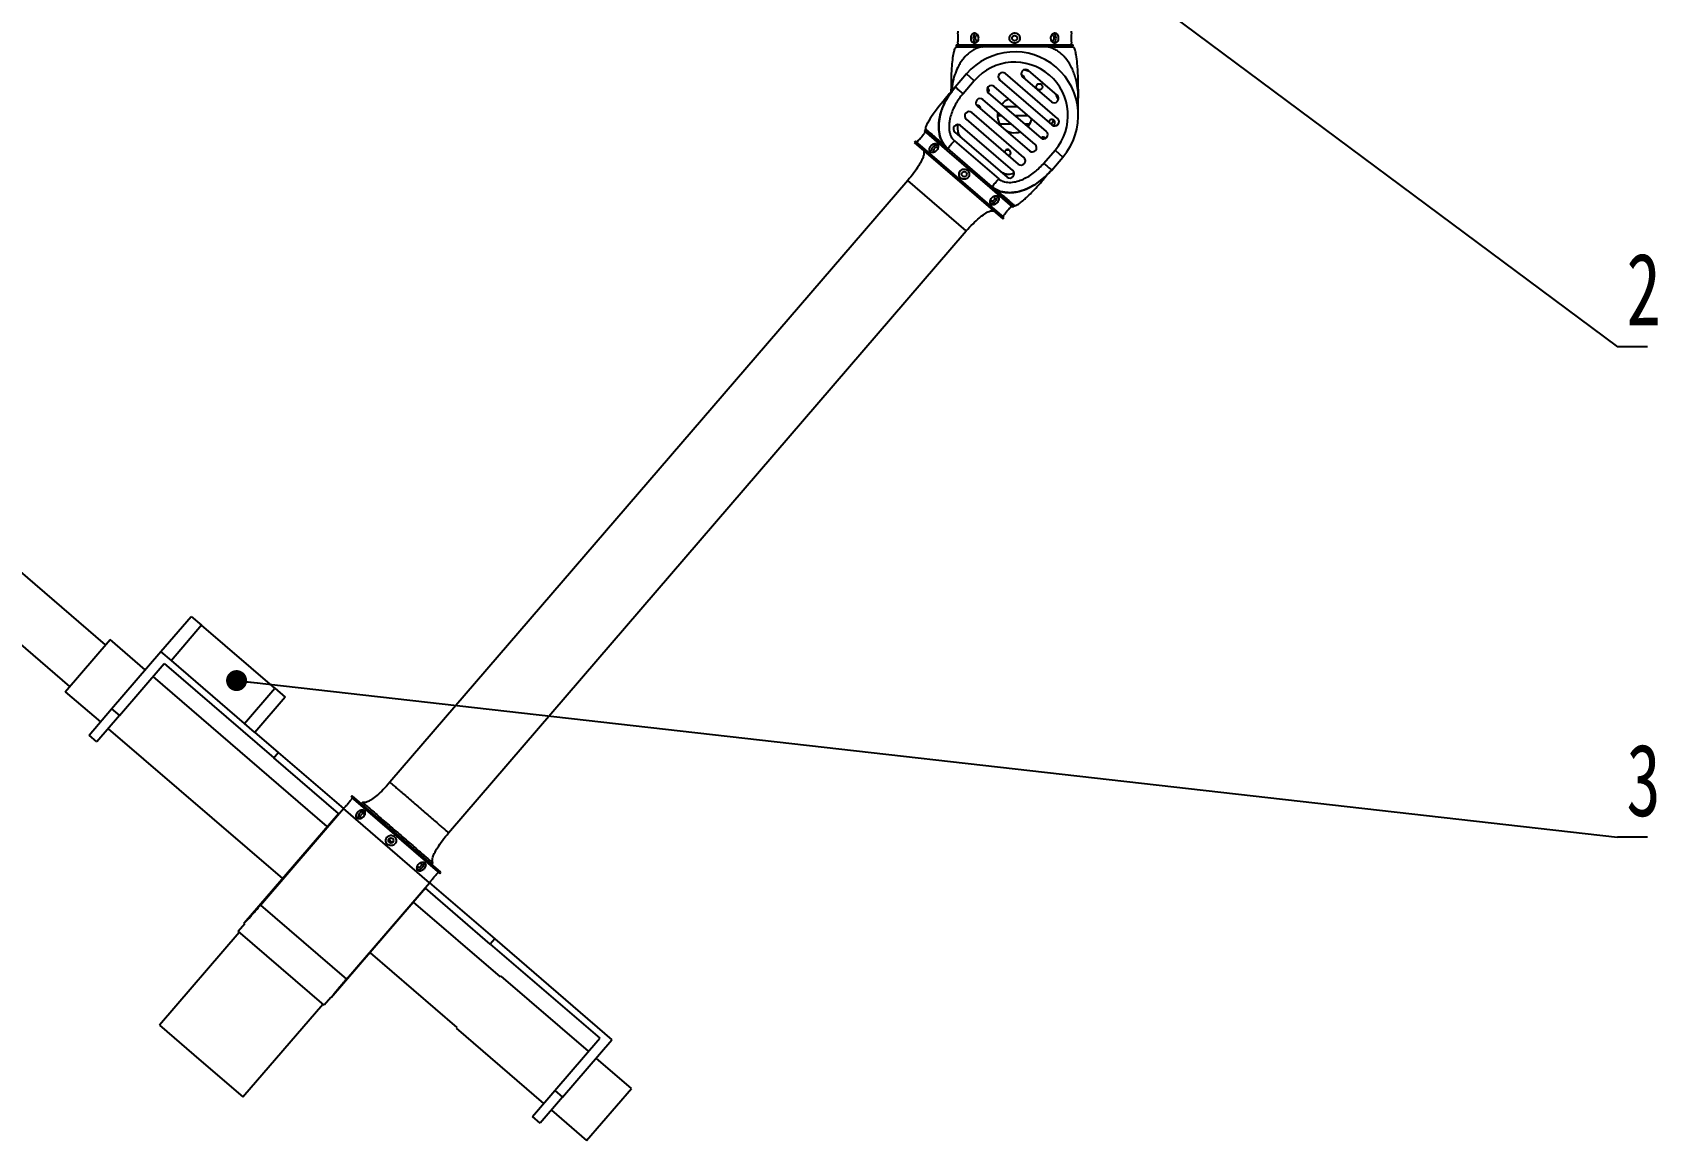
# Model space of a CAD drawing. Header units: millimetres. Extents: x 0 to 297, y 0 to 210.
# Drawn here: x 111 to 189.7, y 81.3 to 135 of the extents above; entities that cross this region are included whole.
import ezdxf

# ---------------------------------------------------------------- set-up
doc = ezdxf.new("R2010")
doc.units = ezdxf.units.MM
doc.layers.add('图框', color=7, linetype='Continuous')
doc.styles.add('SLDTEXTSTYLE5', font='TXT', dxfattribs={"width": 0.7})
doc.dimstyles.new('SLDDIMSTYLE0', dxfattribs={"dimtxt": 0.18, "dimasz": 1.016, "dimexe": 0, "dimexo": 0.0625, "dimgap": 0, "dimtad": 0, "dimtih": 1, "dimtoh": 1, "dimdec": 0, "dimrnd": 1e-09, "dimzin": 0, "dimdsep": 46, "dimtxsty": 'Standard', "dimblk1": 'DOT', "dimblk2": 'DOT', "dimsah": 1, "dimcen": 0.09, "dimadec": 0, "dimazin": 0, "dimtfac": 1.016, "dimtdec": 0, "dimtofl": 0, "dimtmove": 0, "dimatfit": 3, "dimldrblk": 'DOT', "dimfxl": 1, "dimfrac": 2, "dimtolj": 1, "dimtzin": 0, "dimarcsym": 0})

# ---------------------------------------------------------------- blocks, each defined once
blk = doc.blocks.new('SW_NOTE_0_1')
at = {"layer": '图框', "color": 0}
blk.add_line((1.459, 0), (0, 0), dxfattribs=at)
at = {"layer": '图框', "color": 0, "insert": (0.434, 4.546), "char_height": 3.5, "attachment_point": 1, "style": 'SLDTEXTSTYLE5'}
blk.add_mtext('2', dxfattribs=at)
blk = doc.blocks.new('_Dot')
at = {"color": 0, "linetype": 'ByBlock', "lineweight": -2}
blk.add_line((-0.5, 0), (-1, 0), dxfattribs=at)
at = {"color": 0, "linetype": 'ByBlock', "const_width": 0.5}
blk.add_lwpolyline([(-0.25, 0, 1), (0.25, 0, 1)], format="xyb", close=True, dxfattribs=at)
blk = doc.blocks.new('SW_NOTE_0_2')
at = {"layer": '图框', "color": 0}
blk.add_line((1.459, 0), (0, 0), dxfattribs=at)
at = {"layer": '图框', "color": 0, "insert": (0.434, 4.525), "char_height": 3.5, "attachment_point": 1, "style": 'SLDTEXTSTYLE5'}
blk.add_mtext('3', dxfattribs=at)

msp = doc.modelspace()

# ---------------------------------------------------------------- linework, layer by layer
at = {"color": 7, "linetype": 'Continuous', "lineweight": 25}
for p, q in [((155.817, 135.045), (155.817, 134.958)), ((161.317, 134.958), (161.317, 135.045)), ((155.73, 134.275), (155.714, 134.276)), ((155.733, 134.331), (155.733, 134.331)), ((155.734, 134.378), (155.734, 134.331)), ((155.734, 134.378), (157.191, 134.378)), ((155.817, 134.462), (155.817, 134.378)), ((157.043, 134.368), (157.191, 134.378)), ((159.984, 134.295), (157.15, 134.295)), ((157.191, 134.378), (159.943, 134.378)), ((159.943, 134.378), (160.092, 134.368)), ((159.943, 134.378), (161.4, 134.378)), ((161.317, 134.378), (161.317, 134.461)), ((161.4, 134.331), (161.4, 134.378)), ((161.402, 134.331), (161.402, 134.331)), ((161.421, 134.276), (161.402, 134.275)), ((160.621, 131.943), (159.231, 133.139)), ((155.399, 132.007), (155.686, 132.341)), ((156.23, 132.973), (155.686, 132.341)), ((156.23, 132.973), (155.686, 132.341)), ((156.609, 132.647), (156.065, 132.015)), ((156.609, 132.647), (156.23, 132.973)), ((160.102, 130.19), (157.576, 132.364)), ((157.847, 132.68), (160.374, 130.506)), ((160.646, 130.822), (158.119, 132.996)), ((158.959, 132.823), (160.349, 131.627)), ((159.559, 129.559), (157.032, 131.733)), ((157.317, 132.211), (157.231, 132.211)), ((157.304, 132.049), (159.83, 129.874)), ((159.818, 132.211), (159.708, 132.211)), ((161.65, 130.961), (161.65, 131.795)), ((156.217, 130.785), (158.743, 128.611)), ((159.015, 128.927), (156.488, 131.101)), ((156.76, 131.417), (159.287, 129.243)), ((157.734, 130.961), (157.928, 130.961)), ((158.722, 131.378), (158.083, 131.378)), ((158.567, 130.961), (159.206, 130.961)), ((154.221, 130.255), (154.191, 130.22)), ((155.295, 129.269), (154.191, 130.22)), ((154.254, 130.165), (154.2, 130.102)), ((154.221, 130.256), (154.22, 130.256)), ((155.673, 130.154), (158.2, 127.979)), ((158.472, 128.295), (155.945, 130.469)), ((158.413, 130.545), (157.845, 130.545)), ((159.289, 130.545), (159.051, 130.545)), ((153.756, 129.714), (153.702, 129.651)), ((153.702, 129.651), (157.997, 125.955)), ((158.051, 126.018), (153.756, 129.714)), ((153.876, 129.726), (153.819, 129.66)), ((155.295, 129.269), (155.189, 129.374)), ((157.382, 127.474), (155.295, 129.269)), ((155.319, 129.359), (157.467, 127.511)), ((155.319, 129.359), (157.467, 127.511)), ((155.645, 129.738), (157.793, 127.89)), ((158.16, 129.295), (158.292, 129.295)), ((159.982, 128.645), (160.525, 129.276)), ((160.525, 129.276), (160.904, 128.95)), ((160.361, 128.319), (160.904, 128.95)), ((160.361, 128.319), (160.904, 128.95)), ((153.383, 127.812), (128.296, 98.658)), ((156.225, 125.366), (153.383, 127.812)), ((157.501, 127.385), (157.382, 127.474)), ((158.486, 126.524), (157.382, 127.474)), ((157.988, 126.073), (158.045, 126.138)), ((157.997, 125.955), (158.051, 126.018)), ((158.369, 126.515), (158.423, 126.578)), ((158.486, 126.524), (158.517, 126.559)), ((158.518, 126.558), (158.518, 126.559)), ((131.138, 96.212), (156.225, 125.366)), ((114.516, 105.323), (109.463, 109.671)), ((107.724, 107.65), (112.777, 103.301)), ((117.2, 104.992), (118.668, 106.698)), ((118.668, 106.698), (119.173, 106.263)), ((112.56, 103.049), (114.734, 105.575)), ((116.439, 104.108), (114.734, 105.575)), ((119.173, 106.263), (117.706, 104.557)), ((122.711, 103.219), (119.173, 106.263)), ((114.809, 102.213), (117.2, 104.992)), ((117.2, 104.992), (117.212, 104.982)), ((117.706, 104.557), (117.212, 104.982)), ((115.188, 101.887), (117.362, 104.413)), ((117.362, 104.413), (122.668, 99.848)), ((121.243, 101.513), (117.706, 104.557)), ((125.26, 96.518), (116.818, 103.782)), ((121.243, 101.513), (122.711, 103.219)), ((122.711, 103.219), (123.216, 102.784)), ((112.56, 103.049), (114.265, 101.581)), ((123.216, 102.784), (121.748, 101.079)), ((113.722, 100.95), (114.809, 102.213)), ((115.188, 101.887), (114.101, 100.623)), ((114.809, 102.213), (115.188, 101.887)), ((114.101, 100.623), (113.722, 100.95)), ((114.644, 101.255), (123.085, 93.991)), ((121.736, 101.089), (121.243, 101.513)), ((121.736, 101.089), (122.885, 100.1)), ((122.668, 99.848), (122.885, 100.1)), ((122.885, 100.1), (126.044, 97.382)), ((125.803, 97.149), (122.668, 99.848)), ((126.47, 98.005), (126.415, 97.942)), ((126.415, 97.942), (130.71, 94.246)), ((126.478, 97.888), (126.422, 97.822)), ((128.617, 96.157), (126.47, 98.005)), ((126.966, 97.688), (126.912, 97.625)), ((121.237, 91.843), (125.803, 97.149)), ((122.021, 92.708), (126.044, 97.382)), ((126.098, 97.446), (126.044, 97.382)), ((130.212, 93.795), (126.044, 97.382)), ((130.765, 94.309), (128.617, 96.157)), ((130.323, 94.69), (130.377, 94.753)), ((126.19, 89.121), (130.212, 93.795)), ((130.212, 93.795), (130.267, 93.858)), ((130.212, 93.795), (133.371, 91.077)), ((130.591, 94.235), (130.647, 94.3)), ((130.71, 94.246), (130.765, 94.309)), ((130.018, 93.523), (125.452, 88.217)), ((133.153, 90.824), (130.018, 93.523)), ((122.021, 92.708), (126.19, 89.121)), ((133.649, 89.229), (129.44, 92.851)), ((120.997, 91.39), (117.127, 86.893)), ((120.934, 91.445), (121.26, 91.824)), ((125.103, 87.857), (120.934, 91.445)), ((121.24, 91.842), (121.237, 91.843)), ((121.26, 91.824), (121.24, 91.842)), ((133.371, 91.077), (133.153, 90.824)), ((133.153, 90.824), (138.459, 86.259)), ((133.371, 91.077), (139.056, 86.185)), ((127.335, 90.404), (131.544, 86.782)), ((133.684, 89.269), (133.649, 89.229)), ((137.916, 85.627), (133.684, 89.269)), ((125.429, 88.236), (125.103, 87.857)), ((125.45, 88.219), (125.429, 88.236)), ((125.452, 88.217), (125.45, 88.219)), ((121.17, 83.414), (125.04, 87.912)), ((117.127, 86.893), (119.148, 85.154)), ((131.544, 86.782), (131.509, 86.742)), ((131.509, 86.742), (135.741, 83.1)), ((136.285, 83.732), (138.459, 86.259)), ((136.664, 83.406), (139.056, 86.185)), ((119.148, 85.154), (121.17, 83.414)), ((140, 83.833), (138.295, 85.301)), ((135.198, 82.469), (136.285, 83.732)), ((136.285, 83.732), (136.664, 83.406)), ((137.826, 81.307), (140, 83.833)), ((136.664, 83.406), (135.577, 82.143)), ((136.12, 82.774), (137.826, 81.307)), ((135.577, 82.143), (135.198, 82.469))]:
    msp.add_line(p, q, dxfattribs=at)
at = {"color": 7, "linetype": 'Continuous', "lineweight": 25, "flags": 128}
for points in [[(156.789, 134.816), (156.774, 134.827), (156.74, 134.836), (156.707, 134.827), (156.678, 134.8), (156.659, 134.759), (156.652, 134.711), (156.659, 134.664), (156.678, 134.623), (156.707, 134.596), (156.74, 134.586), (156.774, 134.596), (156.788, 134.606)], [(160.482, 134.711), (160.475, 134.759), (160.456, 134.8), (160.428, 134.827), (160.394, 134.836), (160.36, 134.827), (160.343, 134.814)], [(160.346, 134.606), (160.36, 134.596), (160.394, 134.586), (160.428, 134.596), (160.456, 134.623), (160.475, 134.664), (160.482, 134.711)], [(159.282, 133.095), (159.226, 133.113), (159.005, 133.168)], [(160.684, 131.724), (160.596, 131.934), (160.57, 131.986)], [(159.386, 130.807), (159.322, 130.609), (159.199, 130.418)], [(160.482, 130.523), (160.436, 130.487), (160.415, 130.478)], [(154.669, 129.368), (154.643, 129.328), (154.631, 129.284), (154.636, 129.245), (154.655, 129.216), (154.687, 129.201), (154.708, 129.2)], [(154.841, 129.359), (154.837, 129.376), (154.818, 129.405), (154.786, 129.42), (154.747, 129.418), (154.706, 129.4), (154.669, 129.368)], [(158.34, 129.062), (158.294, 129.026), (158.271, 129.017)], [(157.401, 126.881), (157.405, 126.862), (157.424, 126.833), (157.456, 126.818), (157.495, 126.82), (157.536, 126.838), (157.573, 126.87), (157.599, 126.911), (157.611, 126.954), (157.607, 126.993), (157.587, 127.022), (157.555, 127.037), (157.539, 127.038)], [(127.066, 97.08), (127.062, 97.098), (127.042, 97.128), (127.01, 97.142), (126.971, 97.141), (126.93, 97.122), (126.894, 97.09), (126.868, 97.05), (126.856, 97.007), (126.86, 96.967), (126.879, 96.938), (126.911, 96.923), (126.928, 96.922)], [(129.625, 94.601), (129.629, 94.584), (129.648, 94.555), (129.68, 94.54), (129.72, 94.542), (129.761, 94.56), (129.797, 94.592)], [(129.797, 94.592), (129.823, 94.633), (129.835, 94.676), (129.831, 94.715), (129.812, 94.745), (129.78, 94.759), (129.758, 94.76)]]:
    msp.add_lwpolyline(points, dxfattribs=at)
at = {"color": 7, "linetype": 'Continuous', "lineweight": 25}
for centre, radius in [((158.567, 134.711), 0.125), ((159.763, 132.351), 0.15), ((156.121, 128.119), 0.125), ((128.345, 95.841), 0.125)]:
    msp.add_circle(centre, radius, dxfattribs=at)
for centre, radius, start, end in [((156.841, 134.712), 0.284, 123.99746, 236.25882), ((160.325, 134.687), 0.247, 300.23351, 5.61651), ((160.322, 134.735), 0.25, 354.63277, 57.80539), ((164.061, 134.711), 2.755, 174.85861, 185.20581), ((158.567, 130.961), 3.083, 319.28726, 139.28726), ((158.567, 130.961), 3.083, 319.28726, 139.28726), ((158.567, 130.961), 2.583, 319.28726, 139.28726), ((159.095, 132.981), 0.208, 49.28726, 229.28726), ((157.44, 132.207), 0.208, 49.28726, 229.28726), ((157.177, 132.157), 0.15, 319.28726, 61.71254), ((157.983, 132.838), 0.208, 49.28726, 229.28726), ((158.908, 132.763), 0.15, 351.04684, 93.63655), ((156.896, 131.575), 0.208, 49.28726, 229.28726), ((158.567, 130.961), 0.833, 109.28726, 139.28726), ((160.485, 131.785), 0.208, 229.28726, 49.28726), ((156.353, 130.943), 0.208, 49.28726, 229.28726), ((156.766, 131.302), 0.15, 353.03625, 103.48161), ((156.9, 131.586), 0.208, 220.75326, 268.52531), ((158.567, 130.961), 0.833, 169.28726, 289.28726), ((160.368, 130.621), 0.15, 319.28726, 173.03625), ((160.234, 130.753), 0.208, 291.89069, 359.51584), ((160.51, 130.664), 0.208, 229.28726, 49.28726), ((155.809, 130.312), 0.208, 49.28726, 229.28726), ((159.966, 130.032), 0.208, 229.28726, 49.28726), ((154.776, 129.246), 0.25, 133.92003, 197.09265), ((154.804, 129.284), 0.247, 79.52077, 144.90377), ((158.226, 129.16), 0.15, 319.28726, 171.04684), ((159.423, 129.401), 0.208, 229.28726, 49.28726), ((159.957, 129.766), 0.15, 36.86198, 139.03216), ((158.879, 128.769), 0.208, 229.28726, 49.28726), ((158.336, 128.137), 0.208, 229.28726, 49.28726), ((157.43, 126.993), 0.284, 263.28472, 15.54608), ((127.037, 96.968), 0.284, 83.28472, 195.54608), ((129.662, 94.676), 0.247, 259.52077, 324.90377), ((129.691, 94.714), 0.25, 313.92003, 17.09265)]:
    msp.add_arc(centre, radius, start, end, dxfattribs=at)
for points, knots in [([(155.828, 134.711), (155.828, 134.74), (155.828, 134.796), (155.824, 134.871), (155.82, 134.927), (155.817, 134.958), (155.817, 134.958), (155.817, 134.958)], [0, 0, 0, 0, 0.214234, 0.428446, 0.643215, 0.858351, 1, 1, 1, 1]), ([(155.817, 134.462), (155.817, 134.462), (155.817, 134.457), (155.818, 134.473), (155.821, 134.512), (155.825, 134.577), (155.828, 134.647), (155.828, 134.693), (155.828, 134.711)], [0, 0, 0, 0, 0.002759, 0.216631, 0.430489, 0.645107, 0.860084, 1, 1, 1, 1]), ([(156.807, 134.711), (156.805, 134.74), (156.801, 134.796), (156.768, 134.87), (156.721, 134.927), (156.663, 134.96), (156.602, 134.965), (156.545, 134.941), (156.499, 134.891), (156.467, 134.822), (156.452, 134.739), (156.455, 134.654), (156.476, 134.575), (156.514, 134.512), (156.564, 134.471), (156.623, 134.457), (156.683, 134.471), (156.739, 134.513), (156.781, 134.577), (156.804, 134.647), (156.806, 134.693), (156.807, 134.711)], [0, 0, 0, 0, 0.053537, 0.10707, 0.160741, 0.214504, 0.268116, 0.321571, 0.375106, 0.428834, 0.482568, 0.53611, 0.589561, 0.643165, 0.696926, 0.750605, 0.804091, 0.857574, 0.911247, 0.965009, 1, 1, 1, 1]), ([(158.817, 134.711), (158.814, 134.74), (158.809, 134.796), (158.766, 134.87), (158.703, 134.927), (158.624, 134.96), (158.538, 134.965), (158.456, 134.941), (158.387, 134.891), (158.337, 134.822), (158.314, 134.739), (158.319, 134.654), (158.352, 134.575), (158.409, 134.512), (158.484, 134.471), (158.568, 134.457), (158.652, 134.471), (158.727, 134.513), (158.783, 134.577), (158.813, 134.647), (158.816, 134.693), (158.817, 134.711)], [0, 0, 0, 0, 0.053537, 0.10707, 0.160741, 0.214504, 0.268116, 0.321571, 0.375106, 0.428834, 0.482568, 0.53611, 0.589561, 0.643165, 0.696926, 0.750605, 0.804091, 0.857574, 0.911247, 0.965009, 1, 1, 1, 1]), ([(160.68, 134.711), (160.679, 134.74), (160.675, 134.796), (160.647, 134.87), (160.605, 134.927), (160.551, 134.96), (160.491, 134.965), (160.432, 134.941), (160.38, 134.891), (160.342, 134.822), (160.324, 134.739), (160.328, 134.654), (160.353, 134.575), (160.397, 134.512), (160.452, 134.471), (160.513, 134.457), (160.571, 134.471), (160.621, 134.513), (160.658, 134.577), (160.678, 134.647), (160.68, 134.693), (160.68, 134.711)], [0, 0, 0, 0, 0.053537, 0.10707, 0.160741, 0.214504, 0.268116, 0.321571, 0.375106, 0.428834, 0.482568, 0.53611, 0.589561, 0.643165, 0.696926, 0.750605, 0.804091, 0.857574, 0.911247, 0.965009, 1, 1, 1, 1]), ([(155.719, 134.283), (155.705, 134.264), (155.655, 134.198), (155.606, 134.016), (155.553, 133.732), (155.515, 133.331), (155.488, 132.823), (155.485, 132.443), (155.484, 132.235)], [0, 0, 0, 0, 0.0335329, 0.1199207, 0.2649361, 0.4529151, 0.6995241, 1, 1, 1, 1]), ([(157.15, 134.295), (157.016, 134.281), (156.812, 134.261), (156.561, 134.14), (156.333, 133.987), (156.136, 133.791), (155.972, 133.569), (155.828, 133.331), (155.686, 133.013), (155.55, 132.582), (155.529, 132.267), (155.517, 132.093)], [0, 0, 0, 0, 0.13343, 0.202703, 0.276041, 0.407913, 0.477886, 0.551422, 0.685403, 0.826095, 1, 1, 1, 1]), ([(157.01, 134.286), (156.846, 134.282), (156.555, 134.274), (156.219, 134.273), (155.979, 134.273), (155.805, 134.274), (155.755, 134.275), (155.73, 134.275)], [0, 0, 0, 0, 0.244829, 0.431562, 0.623319, 0.809074, 1, 1, 1, 1]), ([(155.735, 134.331), (155.738, 134.331), (155.746, 134.331), (155.833, 134.334), (156.001, 134.338), (156.247, 134.343), (156.582, 134.35), (156.878, 134.362), (157.043, 134.368)], [0, 0, 0, 0, 0.112562, 0.278378, 0.449003, 0.614817, 0.785439, 1, 1, 1, 1]), ([(157.01, 134.286), (157.015, 134.289), (157.024, 134.293), (157.035, 134.312), (157.042, 134.336), (157.043, 134.357), (157.043, 134.368), (157.043, 134.368)], [0, 0, 0, 0, 0.239063, 0.478123, 0.717259, 0.982349, 1, 1, 1, 1]), ([(161.65, 131.795), (161.646, 131.933), (161.638, 132.206), (161.574, 132.57), (161.489, 132.881), (161.394, 133.14), (161.253, 133.431), (161.087, 133.683), (160.901, 133.887), (160.749, 134.022), (160.58, 134.135), (160.329, 134.258), (160.123, 134.28), (159.984, 134.295)], [0, 0, 0, 0, 0.125251, 0.248602, 0.334721, 0.417798, 0.498535, 0.628852, 0.689856, 0.748951, 0.813023, 0.874513, 1, 1, 1, 1]), ([(160.124, 134.286), (160.119, 134.289), (160.11, 134.293), (160.099, 134.312), (160.092, 134.336), (160.091, 134.357), (160.092, 134.368), (160.092, 134.368)], [0, 0, 0, 0, 0.239066, 0.478129, 0.717267, 0.98235, 1, 1, 1, 1]), ([(160.092, 134.368), (160.251, 134.362), (160.538, 134.35), (160.872, 134.343), (161.12, 134.338), (161.295, 134.335), (161.387, 134.332), (161.396, 134.331), (161.4, 134.331)], [0, 0, 0, 0, 0.207387, 0.373203, 0.543832, 0.709645, 0.880267, 1, 1, 1, 1]), ([(161.402, 134.275), (161.377, 134.275), (161.325, 134.274), (161.15, 134.273), (160.905, 134.273), (160.572, 134.274), (160.283, 134.282), (160.124, 134.286)], [0, 0, 0, 0, 0.187263, 0.379719, 0.56797, 0.761366, 1, 1, 1, 1]), ([(161.65, 132.235), (161.646, 132.655), (161.639, 133.21), (161.566, 133.841), (161.512, 134.082), (161.467, 134.214), (161.431, 134.262), (161.415, 134.283)], [0, 0, 0, 0, 0.60535, 0.800959, 0.913789, 0.962218, 1, 1, 1, 1]), ([(155.319, 129.359), (155.226, 129.457), (155.084, 129.605), (154.973, 129.861), (154.9, 130.126), (154.879, 130.404), (154.899, 130.678), (154.946, 130.952), (155.045, 131.287), (155.268, 131.791), (155.52, 132.122), (155.686, 132.341)], [0, 0, 0, 0, 0.121448, 0.184506, 0.251272, 0.371118, 0.434707, 0.501532, 0.623388, 0.751344, 1, 1, 1, 1]), ([(155.686, 132.341), (155.6, 132.233), (155.427, 132.02), (155.238, 131.702), (155.099, 131.411), (155.004, 131.153), (154.92, 130.84), (154.881, 130.541), (154.889, 130.265), (154.929, 129.994), (155.035, 129.659), (155.226, 129.457), (155.319, 129.359)], [0, 0, 0, 0, 0.125477, 0.249048, 0.335192, 0.418292, 0.499051, 0.629385, 0.690397, 0.749502, 0.878719, 1, 1, 1, 1]), ([(155.399, 132.007), (155.13, 131.687), (154.751, 131.233), (154.384, 130.69), (154.274, 130.458), (154.243, 130.36), (154.243, 130.319), (154.242, 130.301)], [0, 0, 0, 0, 0.603979, 0.853386, 0.941657, 0.974551, 1, 1, 1, 1]), ([(156.065, 132.015), (155.999, 131.933), (155.867, 131.771), (155.699, 131.502), (155.559, 131.22), (155.464, 130.952), (155.409, 130.711), (155.385, 130.503), (155.387, 130.313), (155.412, 130.143), (155.461, 129.99), (155.533, 129.849), (155.609, 129.774), (155.645, 129.738)], [0, 0, 0, 0, 0.125468, 0.249222, 0.377063, 0.499151, 0.587748, 0.670436, 0.748415, 0.813576, 0.874081, 0.938728, 1, 1, 1, 1]), ([(155.484, 132.044), (155.484, 132.049), (155.484, 132.097), (155.484, 132.202), (155.484, 132.224), (155.484, 132.235)], [0, 0, 0, 0, 0.04827, 0.537171, 1, 1, 1, 1]), ([(161.65, 132.235), (161.65, 132.233), (161.65, 132.229), (161.65, 132.198), (161.65, 132.162), (161.65, 132.129), (161.65, 132.102), (161.65, 132.062), (161.65, 132.026), (161.65, 131.999), (161.65, 131.991), (161.65, 131.988), (161.65, 131.987), (161.65, 131.987), (161.65, 131.987), (161.65, 131.987), (161.65, 131.987), (161.65, 131.987), (161.65, 131.987), (161.65, 131.987), (161.65, 131.987), (161.65, 131.948), (161.65, 131.881), (161.65, 131.809), (161.65, 131.8), (161.65, 131.795)], [0, 0, 0, 0, 0.083219, 0.165177, 0.251586, 0.286847, 0.328642, 0.376978, 0.465322, 0.490294, 0.49798, 0.500887, 0.501848, 0.502209, 0.502356, 0.502418, 0.502445, 0.502457, 0.502462, 0.502464, 0.502465, 0.502466, 0.676913, 0.837296, 1, 1, 1, 1]), ([(153.876, 129.725), (153.875, 129.725), (153.873, 129.722), (153.889, 129.739), (153.923, 129.772), (153.972, 129.823), (154.027, 129.884), (154.083, 129.949), (154.132, 130.011), (154.17, 130.061), (154.195, 130.096), (154.198, 130.1), (154.2, 130.102)], [0, 0, 0, 0, 0.036426, 0.143334, 0.250401, 0.357854, 0.46532, 0.572401, 0.679301, 0.786506, 0.894025, 1, 1, 1, 1]), ([(155.189, 129.374), (155.073, 129.482), (154.865, 129.677), (154.616, 129.899), (154.433, 130.064), (154.3, 130.183), (154.239, 130.24), (154.217, 130.259), (154.222, 130.255), (154.223, 130.254)], [0, 0, 0, 0, 0.206172, 0.371169, 0.540904, 0.70669, 0.877282, 0.990206, 1, 1, 1, 1]), ([(154.243, 130.31), (154.242, 130.311), (154.238, 130.315), (154.259, 130.298), (154.319, 130.246), (154.451, 130.135), (154.637, 129.974), (154.889, 129.757), (155.101, 129.564), (155.218, 129.457)], [0, 0, 0, 0, 0.010007, 0.122112, 0.287056, 0.456569, 0.621558, 0.79102, 1, 1, 1, 1]), ([(155.801, 130.518), (155.797, 130.422), (155.789, 130.25), (155.86, 130.024), (155.95, 129.924), (155.989, 129.882)], [0, 0, 0, 0, 0.416308, 0.750411, 1, 1, 1, 1]), ([(154.144, 129.271), (154.149, 129.262), (154.16, 129.242), (154.173, 129.19), (154.172, 129.103), (154.14, 128.97), (154.06, 128.772), (153.908, 128.502), (153.677, 128.165), (153.485, 127.935), (153.383, 127.812)], [0, 0, 0, 0, 0.018236, 0.0392881, 0.0938146, 0.1714741, 0.2782406, 0.4708133, 0.7170412, 1, 1, 1, 1]), ([(154.519, 129.497), (154.502, 129.475), (154.468, 129.43), (154.441, 129.355), (154.435, 129.285), (154.455, 129.225), (154.497, 129.182), (154.558, 129.162), (154.63, 129.165), (154.704, 129.194), (154.771, 129.244), (154.824, 129.311), (154.856, 129.387), (154.865, 129.464), (154.849, 129.531), (154.813, 129.581), (154.759, 129.608), (154.693, 129.61), (154.624, 129.585), (154.563, 129.545), (154.532, 129.511), (154.519, 129.497)], [0, 0, 0, 0, 0.053537, 0.10707, 0.160741, 0.214504, 0.268116, 0.321571, 0.375106, 0.428834, 0.482568, 0.53611, 0.589561, 0.643165, 0.696926, 0.750605, 0.804091, 0.857574, 0.911247, 0.965009, 1, 1, 1, 1]), ([(155.189, 129.374), (155.19, 129.374), (155.197, 129.382), (155.21, 129.398), (155.221, 129.421), (155.224, 129.442), (155.22, 129.452), (155.218, 129.457)], [0, 0, 0, 0, 0.017651, 0.282739, 0.521876, 0.760936, 1, 1, 1, 1]), ([(155.932, 128.282), (155.915, 128.259), (155.883, 128.213), (155.867, 128.128), (155.878, 128.044), (155.916, 127.967), (155.978, 127.908), (156.056, 127.873), (156.14, 127.865), (156.223, 127.886), (156.295, 127.933), (156.347, 128.001), (156.373, 128.082), (156.371, 128.167), (156.341, 128.247), (156.287, 128.313), (156.213, 128.357), (156.13, 128.374), (156.045, 128.362), (155.977, 128.328), (155.944, 128.295), (155.932, 128.282)], [0, 0, 0, 0, 0.053537, 0.10707, 0.160741, 0.214504, 0.268116, 0.321571, 0.375106, 0.428834, 0.482568, 0.53611, 0.589561, 0.643165, 0.696926, 0.750605, 0.804091, 0.857574, 0.911247, 0.965009, 1, 1, 1, 1]), ([(157.793, 127.89), (157.834, 127.859), (157.92, 127.796), (158.07, 127.745), (158.228, 127.72), (158.434, 127.72), (158.695, 127.766), (158.989, 127.875), (159.271, 128.026), (159.617, 128.264), (159.837, 128.493), (159.982, 128.645)], [0, 0, 0, 0, 0.061289, 0.12598, 0.186487, 0.25171, 0.370284, 0.500908, 0.623027, 0.75096, 1, 1, 1, 1]), ([(160.361, 128.319), (160.267, 128.216), (160.081, 128.014), (159.794, 127.779), (159.527, 127.599), (159.287, 127.466), (158.991, 127.337), (158.701, 127.254), (158.427, 127.221), (158.224, 127.219), (158.022, 127.243), (157.753, 127.313), (157.582, 127.432), (157.467, 127.511)], [0, 0, 0, 0, 0.125879, 0.249836, 0.335617, 0.418381, 0.498821, 0.629083, 0.690065, 0.749143, 0.813159, 0.874611, 1, 1, 1, 1]), ([(157.467, 127.511), (157.521, 127.469), (157.631, 127.384), (157.82, 127.299), (158.021, 127.243), (158.29, 127.211), (158.564, 127.231), (158.833, 127.292), (159.097, 127.379), (159.413, 127.527), (159.879, 127.822), (160.169, 128.121), (160.361, 128.319)], [0, 0, 0, 0, 0.062163, 0.125479, 0.187034, 0.2512, 0.371029, 0.434611, 0.501431, 0.623171, 0.751017, 1, 1, 1, 1]), ([(157.884, 128.251), (157.939, 128.216), (158.05, 128.144), (158.284, 128.11), (158.446, 128.141), (158.542, 128.16)], [0, 0, 0, 0, 0.281376, 0.574226, 1, 1, 1, 1]), ([(158.559, 126.586), (158.585, 126.592), (158.694, 126.618), (158.857, 126.745), (159.046, 126.9), (159.242, 127.085), (159.466, 127.31), (159.753, 127.617), (159.959, 127.854), (160.074, 127.985)], [0, 0, 0, 0, 0.037781, 0.160404, 0.288984, 0.394485, 0.547489, 0.748597, 1, 1, 1, 1]), ([(157.455, 126.971), (157.438, 126.949), (157.405, 126.903), (157.381, 126.825), (157.38, 126.751), (157.403, 126.688), (157.446, 126.645), (157.504, 126.627), (157.571, 126.634), (157.641, 126.666), (157.706, 126.718), (157.759, 126.785), (157.795, 126.858), (157.808, 126.931), (157.796, 126.995), (157.761, 127.044), (157.706, 127.072), (157.637, 127.077), (157.563, 127.056), (157.5, 127.018), (157.468, 126.984), (157.455, 126.971)], [0, 0, 0, 0, 0.053537, 0.10707, 0.160741, 0.214504, 0.268116, 0.321571, 0.375106, 0.428834, 0.482568, 0.53611, 0.589561, 0.643165, 0.696926, 0.750605, 0.804091, 0.857574, 0.911247, 0.965009, 1, 1, 1, 1]), ([(157.501, 127.385), (157.501, 127.385), (157.508, 127.394), (157.522, 127.409), (157.543, 127.423), (157.563, 127.43), (157.573, 127.427), (157.579, 127.426)], [0, 0, 0, 0, 0.01765, 0.282735, 0.521873, 0.760935, 1, 1, 1, 1]), ([(158.516, 126.559), (158.516, 126.559), (158.519, 126.557), (158.507, 126.567), (158.467, 126.599), (158.35, 126.695), (158.177, 126.838), (157.914, 127.056), (157.657, 127.26), (157.501, 127.385)], [0, 0, 0, 0, 0.00304, 0.067224, 0.233065, 0.403714, 0.568497, 0.737993, 1, 1, 1, 1]), ([(157.579, 127.426), (157.733, 127.3), (157.983, 127.095), (158.242, 126.872), (158.41, 126.728), (158.523, 126.629), (158.56, 126.596), (158.572, 126.585), (158.569, 126.588), (158.569, 126.588)], [0, 0, 0, 0, 0.264962, 0.429563, 0.59858, 0.76347, 0.932932, 0.996624, 1, 1, 1, 1]), ([(156.225, 125.366), (156.332, 125.485), (156.531, 125.709), (156.83, 125.988), (157.074, 126.178), (157.258, 126.287), (157.384, 126.339), (157.471, 126.353), (157.524, 126.347), (157.545, 126.339), (157.555, 126.336)], [0, 0, 0, 0, 0.282959, 0.529187, 0.721759, 0.828526, 0.906185, 0.960712, 0.981764, 1, 1, 1, 1]), ([(158.369, 126.515), (158.367, 126.513), (158.363, 126.509), (158.332, 126.479), (158.288, 126.434), (158.234, 126.375), (158.178, 126.311), (158.126, 126.248), (158.083, 126.192), (158.055, 126.153), (158.042, 126.135), (158.044, 126.138), (158.044, 126.138)], [0, 0, 0, 0, 0.10707, 0.214129, 0.321464, 0.428984, 0.536202, 0.643103, 0.750165, 0.857616, 0.965077, 1, 1, 1, 1]), ([(128.296, 98.658), (128.189, 98.538), (127.989, 98.315), (127.691, 98.035), (127.447, 97.845), (127.262, 97.736), (127.137, 97.685), (127.05, 97.671), (126.997, 97.676), (126.976, 97.684), (126.966, 97.688)], [0, 0, 0, 0, 0.282959, 0.529187, 0.721759, 0.828526, 0.906185, 0.960712, 0.981764, 1, 1, 1, 1]), ([(126.27, 97.628), (126.288, 97.649), (126.324, 97.692), (126.37, 97.751), (126.404, 97.796), (126.422, 97.822), (126.422, 97.822), (126.422, 97.822)], [0, 0, 0, 0, 0.214234, 0.428446, 0.643215, 0.858351, 1, 1, 1, 1]), ([(126.098, 97.446), (126.098, 97.446), (126.095, 97.442), (126.107, 97.454), (126.134, 97.481), (126.18, 97.528), (126.227, 97.579), (126.258, 97.614), (126.27, 97.628)], [0, 0, 0, 0, 0.002759, 0.216631, 0.430489, 0.645107, 0.860084, 1, 1, 1, 1]), ([(127.012, 96.989), (127.028, 97.012), (127.062, 97.057), (127.085, 97.135), (127.086, 97.209), (127.064, 97.272), (127.021, 97.315), (126.963, 97.334), (126.895, 97.327), (126.825, 97.295), (126.76, 97.242), (126.707, 97.175), (126.672, 97.102), (126.659, 97.029), (126.67, 96.965), (126.706, 96.916), (126.761, 96.888), (126.83, 96.884), (126.904, 96.904), (126.967, 96.942), (126.999, 96.976), (127.012, 96.989)], [0, 0, 0, 0, 0.053537, 0.10707, 0.160741, 0.214504, 0.268116, 0.321571, 0.375106, 0.428834, 0.482568, 0.53611, 0.589561, 0.643165, 0.696926, 0.750605, 0.804091, 0.857574, 0.911247, 0.965009, 1, 1, 1, 1]), ([(128.535, 95.678), (128.551, 95.701), (128.584, 95.747), (128.6, 95.832), (128.589, 95.916), (128.55, 95.993), (128.489, 96.052), (128.411, 96.087), (128.326, 96.095), (128.243, 96.075), (128.172, 96.028), (128.12, 95.96), (128.093, 95.879), (128.095, 95.793), (128.125, 95.713), (128.18, 95.648), (128.253, 95.604), (128.337, 95.587), (128.421, 95.598), (128.49, 95.632), (128.522, 95.665), (128.535, 95.678)], [0, 0, 0, 0, 0.053537, 0.10707, 0.160741, 0.214504, 0.268116, 0.321571, 0.375106, 0.428834, 0.482568, 0.53611, 0.589561, 0.643165, 0.696926, 0.750605, 0.804091, 0.857574, 0.911247, 0.965009, 1, 1, 1, 1]), ([(130.377, 94.753), (130.372, 94.762), (130.361, 94.781), (130.348, 94.833), (130.349, 94.921), (130.381, 95.053), (130.461, 95.251), (130.613, 95.521), (130.844, 95.858), (131.036, 96.089), (131.138, 96.212)], [0, 0, 0, 0, 0.018236, 0.039288, 0.093815, 0.171474, 0.278241, 0.470813, 0.717041, 1, 1, 1, 1]), ([(128.285, 95.949), (128.283, 95.945), (128.274, 95.928), (128.273, 95.894), (128.283, 95.853), (128.307, 95.817), (128.341, 95.791), (128.381, 95.779), (128.424, 95.779), (128.449, 95.791), (128.462, 95.796)], [0, 0, 0, 0, 0.0444219, 0.1814377, 0.3186383, 0.4558422, 0.592863, 0.7298, 0.8668827, 1, 1, 1, 1]), ([(129.947, 94.463), (129.964, 94.485), (129.998, 94.53), (130.026, 94.605), (130.031, 94.675), (130.012, 94.735), (129.969, 94.778), (129.909, 94.799), (129.837, 94.795), (129.763, 94.767), (129.696, 94.716), (129.643, 94.649), (129.611, 94.573), (129.602, 94.497), (129.617, 94.429), (129.654, 94.379), (129.708, 94.352), (129.773, 94.351), (129.843, 94.375), (129.903, 94.416), (129.935, 94.45), (129.947, 94.463)], [0, 0, 0, 0, 0.053537, 0.10707, 0.160741, 0.214504, 0.268116, 0.321571, 0.375106, 0.428834, 0.482568, 0.53611, 0.589561, 0.643165, 0.696926, 0.750605, 0.804091, 0.857574, 0.911247, 0.965009, 1, 1, 1, 1]), ([(130.591, 94.235), (130.591, 94.235), (130.594, 94.238), (130.577, 94.222), (130.543, 94.188), (130.494, 94.137), (130.439, 94.076), (130.384, 94.011), (130.335, 93.95), (130.297, 93.899), (130.272, 93.865), (130.268, 93.86), (130.267, 93.858)], [0, 0, 0, 0, 0.036426, 0.143334, 0.250401, 0.357854, 0.46532, 0.572401, 0.679301, 0.786506, 0.894025, 1, 1, 1, 1]), ([(121.24, 91.842), (121.341, 91.945), (121.545, 92.151), (121.823, 92.478), (121.982, 92.663), (122.021, 92.708)], [0, 0, 0, 0, 0.430312, 0.860387, 1, 1, 1, 1]), ([(126.19, 89.121), (126.068, 88.979), (125.824, 88.696), (125.577, 88.399), (125.474, 88.253), (125.45, 88.219)], [0, 0, 0, 0, 0.434023, 0.868122, 1, 1, 1, 1])]:
    msp.add_open_spline(points, degree=3, knots=knots, dxfattribs=at)
for points in [[(157.15, 134.295), (157.156, 134.296), (157.166, 134.299), (157.18, 134.318), (157.189, 134.345), (157.19, 134.367), (157.191, 134.378)], [(159.984, 134.295), (159.978, 134.296), (159.968, 134.299), (159.954, 134.318), (159.945, 134.345), (159.944, 134.367), (159.943, 134.378)], [(155.686, 132.341), (155.744, 132.291), (155.861, 132.191), (155.997, 132.074), (156.065, 132.015)], [(155.295, 129.269), (155.302, 129.278), (155.315, 129.295), (155.326, 129.322), (155.329, 129.346), (155.322, 129.354), (155.319, 129.359)], [(155.319, 129.359), (155.369, 129.417), (155.469, 129.533), (155.586, 129.67), (155.645, 129.738)], [(159.982, 128.645), (160.05, 128.586), (160.187, 128.469), (160.303, 128.369), (160.361, 128.319)], [(157.467, 127.511), (157.517, 127.569), (157.617, 127.685), (157.734, 127.822), (157.793, 127.89)], [(157.382, 127.474), (157.389, 127.482), (157.404, 127.498), (157.429, 127.512), (157.452, 127.518), (157.462, 127.513), (157.467, 127.511)], [(128.296, 98.658), (128.301, 98.653), (128.311, 98.644), (128.396, 98.572), (128.527, 98.459), (128.705, 98.305), (128.922, 98.119), (129.169, 97.906), (129.438, 97.675), (129.717, 97.435), (129.996, 97.195), (130.264, 96.964), (130.511, 96.751), (130.728, 96.565), (130.906, 96.411), (131.038, 96.298), (131.122, 96.226), (131.133, 96.216), (131.138, 96.212)], [(126.966, 97.688), (126.972, 97.682), (126.985, 97.672), (127.087, 97.584), (127.244, 97.449), (127.458, 97.265), (127.718, 97.041), (128.015, 96.786), (128.337, 96.508), (128.672, 96.22), (129.006, 95.932), (129.328, 95.655), (129.625, 95.4), (129.885, 95.176), (130.099, 94.992), (130.257, 94.856), (130.358, 94.769), (130.371, 94.758), (130.377, 94.753)]]:
    msp.add_open_spline(points, degree=3, dxfattribs=at)

# ---------------------------------------------------------------- block references
at = {"layer": '图框'}
for name, p in [('SW_NOTE_0_1', (187.776, 119.751)), ('SW_NOTE_0_2', (187.776, 95.996))]:
    msp.add_blockref(name, p, dxfattribs=at)

# ---------------------------------------------------------------- leaders
for points in [[(151.082, 147.038), (187.776, 119.751)], [(120.865, 103.586), (187.776, 95.996)]]:
    msp.add_leader(points, dimstyle='SLDDIMSTYLE0', dxfattribs=at)

doc.saveas('drawing.dxf')
